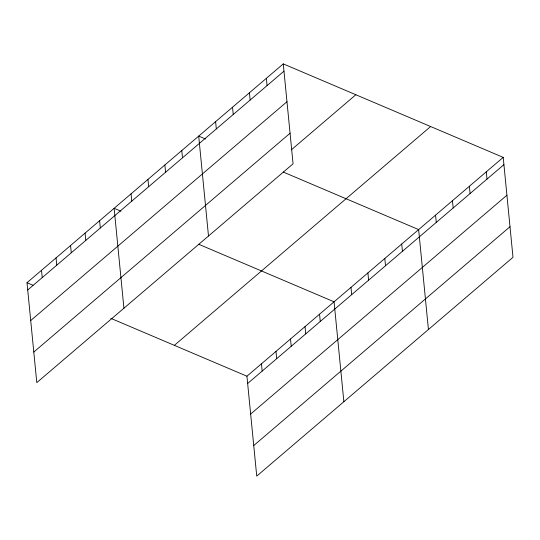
<?xml version="1.0" encoding="UTF-8"?>
<svg xmlns="http://www.w3.org/2000/svg" width="540" height="540" viewBox="0 0 540 540"><rect width="100%" height="100%" fill="white"/><g stroke="black" fill="none" stroke-linecap="round" stroke-linejoin="round"><path stroke-width="0.81" d="M283.264 63.889L293.065 163.796L36.794 382.617L27 282.704L283.264 63.889L503.206 157.383L513 257.297L256.736 476.111L246.935 376.205L503.206 157.383M27.716 289.98L283.979 71.159M30.713 320.551L286.976 101.729M33.797 352.046L290.068 133.225M291.323 149.837L355.846 94.743M174.359 345.35L430.623 126.529M247.651 383.474L503.915 164.653M250.648 414.045L506.912 195.224M253.739 445.541L510.003 226.726M205.504 138.989L198.7 136.094L208.494 236.007M283.244 172.037L418.635 229.595L428.429 329.508M120.933 211.201L114.129 208.305L123.93 308.219M198.673 244.249L334.071 301.806L343.865 401.713M27 282.704L33.048 285.275M110.794 318.33L246.935 376.205M486.29 171.821L487.006 179.098M469.375 186.266L470.09 193.543M452.466 200.711L453.175 207.981M435.55 215.15L436.259 222.426M401.72 244.033L402.435 251.309M384.811 258.478L385.519 265.748M367.895 272.916L368.611 280.193M350.98 287.361L351.695 294.631M319.545 314.206L320.26 321.476M305.026 326.606L305.735 333.875M266.355 78.327L267.064 85.603M290.5 339.005L291.215 346.275M275.981 351.405L276.696 358.675M249.44 92.772L250.155 100.042M261.461 363.805L262.17 371.075M232.524 107.21L233.24 114.487M215.609 121.655L216.324 128.925M181.784 150.539L182.5 157.815M164.869 164.983L165.584 172.253M147.96 179.422L148.669 186.698M131.044 193.867L131.76 201.137M99.61 220.705L100.319 227.981M85.084 233.105L85.799 240.381M70.565 245.504L71.28 252.781M56.045 257.904L56.754 265.181M41.519 270.304L42.235 277.58"/></g></svg>
